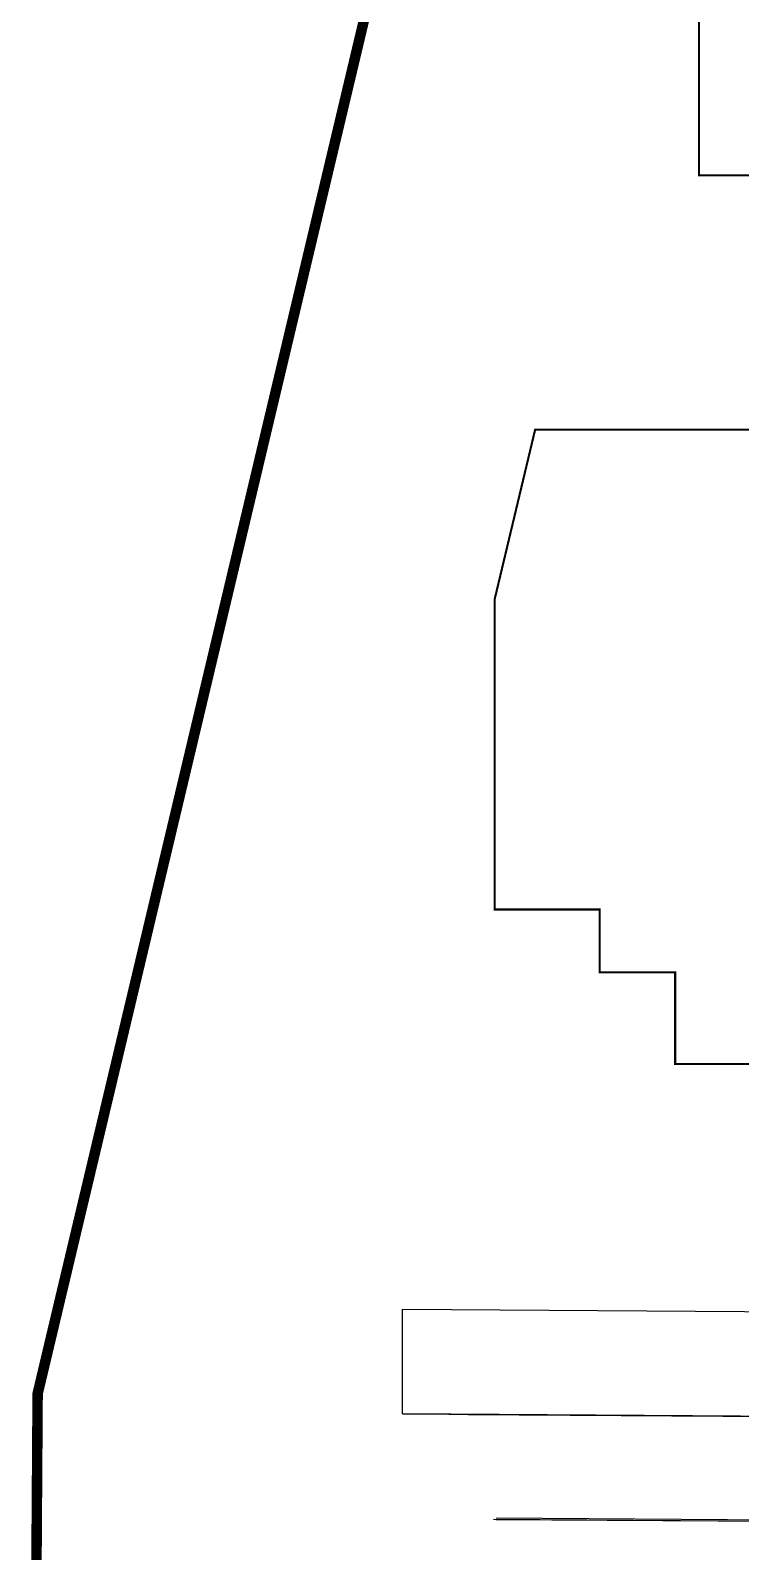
# Model space of a CAD drawing. Header units: inches. Extents: x 12502 to 585460, y 5002 to 415502.
# Drawn here: x 25619 to 93338, y 88458 to 233623 of the extents above; entities that cross this region are included whole.
import ezdxf

# ---------------------------------------------------------------- set-up
doc = ezdxf.new("R2010")
doc.units = ezdxf.units.IN
doc.header["$MEASUREMENT"] = 0
doc.linetypes.add('DASH', pattern=[0.35, 0.25, -0.1])
doc.linetypes.add('X-A7-L1-PLAN$0$DOTE', pattern=[2.42, 2, -0.2, 0.02, -0.2])
for name, color, linetype in [('@YL', 2, 'Continuous'), ('DL_道路红线_干道网_', 6, 'Continuous'), ('DL_道路红线_支路网_', 1, 'Continuous'), ('地下轮廓', 5, 'Continuous'), ('总图草图2013.08.27$0$花都地段2终极版总图、 - 副本$0$DL_道路红线_干道网_', 6, 'Continuous'), ('总图草图2013_08_27$0$花都地段2', 6, 'Continuous')]:
    doc.layers.add(name, color=color, linetype=linetype)

msp = doc.modelspace()

# ---------------------------------------------------------------- linework, layer by layer
at = {"layer": '@YL', "color": 1, "linetype": 'X-A7-L1-PLAN$0$DOTE', "ltscale": 2.5, "const_width": 1000}
msp.add_lwpolyline([(521608.9, 73448.8), (528262, 368502.5), (229244, 388843.2), (219696.8, 248494.8), (61243.9, 250686.9), (26304.7, 103523.4), (26122.6, 76828.4)], close=True, dxfattribs=at)
at = {"layer": '@YL'}
msp.add_lwpolyline([(196204.6, 110669.2), (185498.3, 100742), (61099.2, 101590.5), (61100.8, 111590.7), (196204.6, 110669.2)], dxfattribs=at)
at = {"layer": 'DL_道路红线_干道网_', "color": 8}
for p, q in [((61099.4, 101590.5), (185498.3, 100742)), ((69772.2, 91535), (185124.2, 90744.3))]:
    msp.add_line(p, q, dxfattribs=at)
at = {"layer": 'DL_道路红线_支路网_', "color": 4}
for p, q in [((70038, 91529.3), (185124.2, 90744.3)), ((70039, 91679.2), (185125.3, 90894.3))]:
    msp.add_line(p, q, dxfattribs=at)
at = {"layer": '地下轮廓', "linetype": 'DASH', "ltscale": 3, "const_width": 200}
msp.add_lwpolyline([(89379.2, 244033.7), (89379.2, 219788.8), (98280.1, 219788.8), (98280.1, 195533.7), (73750.6, 195533.7), (69879.2, 179298.3), (69879.2, 149733.7), (79903.8, 149733.7), (79903.8, 143733.7), (87103.8, 143733.7), (87103.8, 134988.7), (122703, 134988.7), (122703.6, 133888.7), (151603.5, 133888.7), (151603.5, 133438.7), (167913.7, 133438.7), (167913.7, 133888.7), (167913.8, 134985.6), (177038.7, 134985.6), (190813.9, 134985.6), (190813.9, 149733.7), (197938.1, 149733.7), (202379.2, 215019.8), (202379.2, 238683.7)], dxfattribs=at)
at = {"layer": '总图草图2013.08.27$0$花都地段2终极版总图、 - 副本$0$DL_道路红线_干道网_', "color": 1}
msp.add_line((67356.1, 101547.8), (185506.2, 100741.9), dxfattribs=at)
msp.add_line((67356.1, 101547.8), (185506.2, 100741.9), dxfattribs=at)
at = {"layer": '总图草图2013_08_27$0$花都地段2', "color": 1}
for p, q in [((67348.2, 101547.8), (185498.3, 100742)), ((67348.2, 101547.8), (185498.3, 100742)), ((67348.2, 101547.8), (185498.3, 100742)), ((67348.2, 101547.8), (185498.3, 100742)), ((67356.1, 101547.8), (185506.2, 100741.9)), ((67356.1, 101547.8), (185506.2, 100741.9))]:
    msp.add_line(p, q, dxfattribs=at)

doc.saveas('drawing.dxf')
